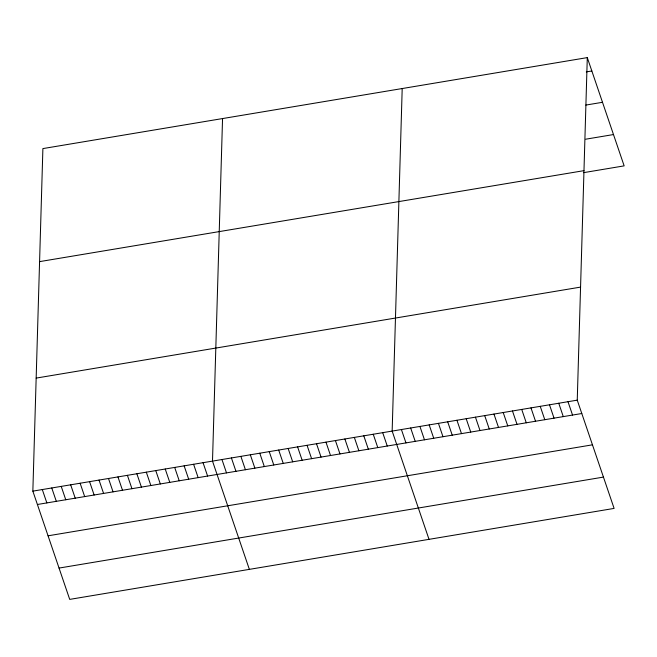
<?xml version="1.0" encoding="UTF-8"?>
<svg xmlns="http://www.w3.org/2000/svg" width="657" height="657" viewBox="0 0 657 657"><rect width="100%" height="100%" fill="white"/><g stroke="black" fill="none" stroke-linecap="round" stroke-linejoin="round"><path stroke-width="0.99" d="M587.292 57.611L577.248 400.154L614.106 508.411L69.708 599.389L32.85 491.132L42.894 148.589L587.292 57.611L624.15 165.868L583.432 172.676M222.551 118.564L212.498 461.107L249.356 569.364M402.199 88.547L392.155 431.082L429.013 539.34M586.29 71.9L591.842 70.972M585.847 105.071L602.502 102.295M585.724 139.194L613.49 134.554M39.576 261.626L583.983 170.648M36.168 378.095L580.566 287.109M32.85 491.132L577.248 400.154M37.4 504.494L581.798 413.516M48.06 535.808L592.458 444.83M59.04 568.075L603.446 477.097M567.993 401.698L572.543 415.06M558.746 403.242L563.287 416.612M549.49 404.794L554.04 418.156M540.235 406.338L544.784 419.7M530.979 407.882L535.529 421.244M521.724 409.434L526.273 422.796M512.468 410.978L517.018 424.34M503.213 412.522L507.762 425.884M493.957 414.074L498.507 427.436M484.702 415.618L489.251 428.98M475.446 417.162L479.996 430.524M466.191 418.714L470.741 432.076M456.935 420.258L461.485 433.62M447.68 421.802L452.23 435.164M438.433 423.354L442.982 436.716M429.177 424.898L433.727 438.26M419.922 426.442L424.471 439.804M410.666 427.994L415.216 441.356M401.411 429.538L405.96 442.9M382.703 432.667L387.252 446.029M373.242 434.244L377.791 447.606M363.789 435.821L368.339 449.191M354.337 437.406L358.886 450.768M344.876 438.983L349.425 452.344M335.423 440.568L339.973 453.93M325.971 442.145L330.52 455.506M316.51 443.721L321.059 457.091M307.057 445.306L311.607 458.668M297.605 446.883L302.154 460.245M288.144 448.468L292.693 461.83M278.691 450.045L283.241 463.407M269.239 451.622L273.78 464.992M259.778 453.207L264.328 466.569M250.325 454.784L254.875 468.154M240.873 456.369L245.414 469.73M231.412 457.945L235.962 471.307M221.959 459.53L226.509 472.892M203.046 462.684L207.596 476.054M193.593 464.269L198.143 477.631M184.132 465.846L188.682 479.208M174.68 467.431L179.23 480.793M165.227 469.008L169.777 482.369M155.766 470.584L160.316 483.954M146.314 472.169L150.864 485.531M136.861 473.746L141.411 487.108M127.401 475.331L131.95 488.693M117.948 476.908L122.498 490.27M108.495 478.485L113.045 491.855M99.035 480.07L103.584 493.432M89.582 481.647L94.132 495.008M80.129 483.232L84.679 496.593M70.669 484.809L75.218 498.17M61.216 486.385L65.766 499.755M51.763 487.97L56.313 501.332M42.303 489.547L46.852 502.917"/></g></svg>
